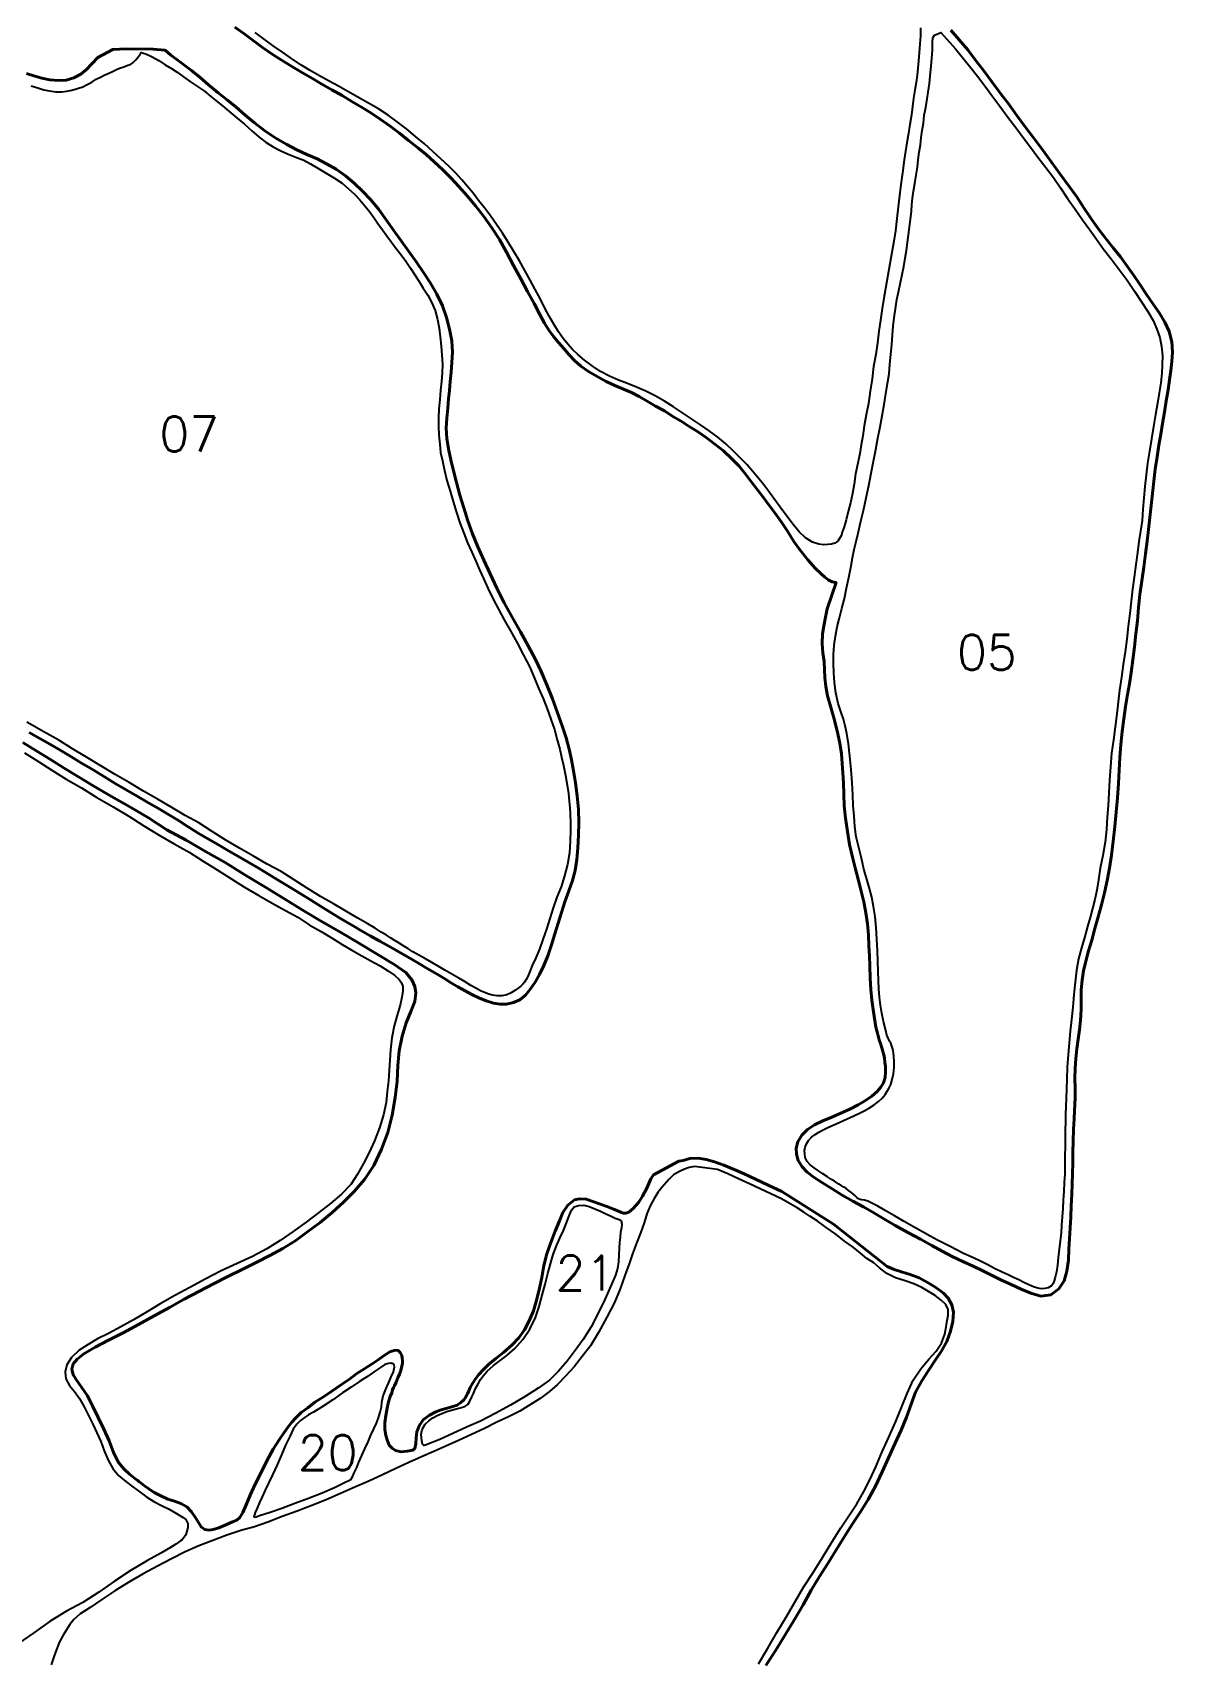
# Model space of a CAD drawing. Header units: inches. Extents: x 752207 to 755177, y 7820271 to 7822371.
# Drawn here: x 752970 to 753395, y 7820913 to 7821520 of the extents above; entities that cross this region are included whole.
import ezdxf

# ---------------------------------------------------------------- set-up
doc = ezdxf.new("R2010")
doc.units = ezdxf.units.IN
doc.header["$MEASUREMENT"] = 0
doc.layers.add('0114001078', color=1, linetype='Continuous', lineweight=40)
for name, color, linetype in [('0114001078005', 5, 'Continuous'), ('0114001078006', 5, 'Continuous'), ('0114001078007', 5, 'Continuous'), ('0114001078019', 5, 'Continuous'), ('0114001078020', 5, 'Continuous'), ('0114001078021', 5, 'Continuous'), ('0114001078022', 5, 'Continuous'), ('TEXTO', 7, 'Continuous')]:
    doc.layers.add(name, color=color, linetype=linetype)
doc.styles.add('SIMPLEX', font='simplex', dxfattribs={"height": 0.2})

msp = doc.modelspace()

# ---------------------------------------------------------------- linework, layer by layer
at = {"layer": '0114001078'}
for points in [[(753045.11, 7821522.51), (753048.45, 7821520.03), (753051.96, 7821517.42), (753055.5, 7821514.84), (753059.09, 7821512.32), (753062.81, 7821509.95), (753066.62, 7821507.65), (753070.44, 7821505.41), (753074.1, 7821503.3), (753077.67, 7821501.17), (753081.39, 7821499.07), (753085.16, 7821496.93), (753088.83, 7821494.7), (753092.39, 7821492.53), (753095.86, 7821490.39), (753099.44, 7821488.11), (753103.12, 7821485.52), (753106.62, 7821482.8), (753109.99, 7821480.16), (753113.39, 7821477.51), (753116.57, 7821474.86), (753119.59, 7821472.14), (753122.67, 7821469.29), (753125.72, 7821466.2), (753128.81, 7821462.95), (753131.87, 7821459.45), (753134.94, 7821455.68), (753138.07, 7821451.69), (753141.05, 7821447.5), (753143.92, 7821443.14), (753146.55, 7821438.4), (753149.13, 7821433.37), (753151.85, 7821428.4), (753154.44, 7821423.67), (753156.86, 7821419.22), (753159, 7821415.14), (753160.75, 7821411.84), (753162.31, 7821409.29), (753164.05, 7821406.91), (753165.98, 7821404.63), (753167.94, 7821402.41), (753169.85, 7821400.18), (753171.91, 7821397.96), (753174.34, 7821395.78), (753177.21, 7821393.78), (753180.44, 7821391.91), (753183.74, 7821390.13), (753187.04, 7821388.6), (753190.18, 7821387.24), (753193.19, 7821385.94), (753196.14, 7821384.42), (753199.06, 7821382.7), (753202.18, 7821380.9), (753205.5, 7821379.07), (753208.67, 7821377.06), (753211.72, 7821375.23), (753214.73, 7821373.3), (753217.89, 7821371.35), (753221.15, 7821369.17), (753224.29, 7821366.68), (753227.51, 7821364.15), (753230.52, 7821361.37), (753233.4, 7821358.4), (753235.9, 7821355.36), (753238.11, 7821352.41), (753240.24, 7821349.64), (753242.36, 7821346.93), (753244.41, 7821344.09), (753246.7, 7821341.01), (753249.22, 7821337.48), (753251.67, 7821333.84), (753253.82, 7821330.34), (753256.17, 7821327.03), (753259.08, 7821323.44), (753261.75, 7821320.38), (753263.98, 7821318.22), (753265.36, 7821316.97), (753266.62, 7821316.01), (753268.12, 7821315.27), (753269.6, 7821314.98), (753266.26, 7821305.21), (753265.82, 7821302.66), (753265.2, 7821299.43), (753264.58, 7821295.81), (753264.46, 7821292.2), (753264.68, 7821288.68), (753265.11, 7821285.43), (753265.21, 7821282.39), (753265.43, 7821279.37), (753265.81, 7821276.13), (753266.44, 7821272.63), (753267.45, 7821268.73), (753268.75, 7821264.39), (753270.05, 7821259.59), (753271.02, 7821254.99), (753271.59, 7821250.99), (753271.91, 7821247.43), (753272.14, 7821243.84), (753272.35, 7821239.98), (753272.5, 7821235.92), (753272.66, 7821231.58), (753273.13, 7821226.91), (753273.81, 7821221.98), (753274.63, 7821217.06), (753275.76, 7821212.33), (753276.86, 7821207.89), (753277.93, 7821203.69), (753278.96, 7821199.67), (753279.91, 7821195.72), (753280.76, 7821191.64), (753281.36, 7821187.43), (753281.72, 7821183.26), (753281.88, 7821179.3), (753282.01, 7821175.58), (753282.14, 7821171.74), (753282.37, 7821167.23), (753282.54, 7821162.9), (753282.91, 7821159), (753283.41, 7821155.45), (753283.94, 7821152.12), (753284.49, 7821148.88), (753285.14, 7821146.12), (753285.7, 7821144.14), (753286.26, 7821142.38), (753286.68, 7821141.15), (753287.05, 7821139.78), (753287.38, 7821138.54), (753287.63, 7821137.31), (753287.83, 7821135.79), (753287.99, 7821134.14), (753288.04, 7821132.09), (753287.88, 7821130.04), (753287.26, 7821128.1), (753286.29, 7821126.42), (753284.92, 7821124.83), (753282.97, 7821123.15), (753280.6, 7821121.46), (753277.83, 7821119.89), (753274.71, 7821118.28), (753271.32, 7821116.74), (753267.95, 7821115.29), (753264.65, 7821113.88), (753261.53, 7821112.33), (753258.87, 7821110.62), (753256.77, 7821108.52), (753255.28, 7821106.09), (753254.66, 7821103.64), (753254.76, 7821101.39), (753255.47, 7821099.09), (753256.88, 7821096.7), (753258.77, 7821094.7), (753261.39, 7821092.77), (753264.58, 7821090.74), (753268.13, 7821088.45), (753271.92, 7821086.09), (753275.89, 7821083.9), (753279.83, 7821081.7), (753283.67, 7821079.5), (753287.46, 7821077.28), (753291.69, 7821074.8), (753296.36, 7821072.18), (753301.15, 7821069.68), (753305.37, 7821067.32), (753309.14, 7821065.15), (753312.99, 7821063.24), (753316.91, 7821061.34), (753320.74, 7821059.53), (753324.35, 7821057.79), (753327.82, 7821056.07), (753331.3, 7821054.38), (753334.92, 7821052.7), (753338.65, 7821051.01), (753342.28, 7821049.55), (753345.98, 7821048.43), (753349.79, 7821048.93), (753352.79, 7821051.15), (753354.72, 7821054.11), (753355.74, 7821057.75), (753356.32, 7821061.81), (753356.54, 7821065.9), (753356.72, 7821069.92), (753356.95, 7821073.9), (753357.22, 7821077.97), (753357.38, 7821082.15), (753357.56, 7821086.3), (753357.75, 7821090.32), (753357.85, 7821094.15), (753357.96, 7821097.97), (753357.99, 7821102.03), (753358.1, 7821106.35), (753358.22, 7821110.7), (753358.43, 7821114.58), (753358.56, 7821117.68), (753358.71, 7821119.95), (753358.83, 7821122.57), (753358.79, 7821126.06), (753358.77, 7821129.7), (753358.83, 7821133.45), (753359.08, 7821137.15), (753359.48, 7821140.79), (753359.93, 7821144.36), (753360.44, 7821147.91), (753360.87, 7821151.54), (753361.12, 7821155.3), (753361.07, 7821159.11), (753361.09, 7821162.85), (753361.43, 7821166.38), (753361.97, 7821169.86), (753362.81, 7821173.48), (753363.86, 7821177.33), (753365.03, 7821181.43), (753366.2, 7821185.73), (753367.38, 7821190.11), (753368.63, 7821194.53), (753369.82, 7821199), (753370.75, 7821203.61), (753371.64, 7821208.29), (753372.43, 7821213.17), (753373.07, 7821218.38), (753373.62, 7821223.78), (753374.19, 7821229.14), (753374.69, 7821234.5), (753375.02, 7821239.84), (753375.22, 7821244.88), (753375.47, 7821249.67), (753375.89, 7821254.47), (753376.42, 7821259.31), (753377.07, 7821264.09), (753377.66, 7821268.71), (753378.37, 7821273.09), (753379.08, 7821277.19), (753379.73, 7821281.43), (753380.32, 7821286.12), (753380.94, 7821290.99), (753381.51, 7821295.82), (753382.06, 7821300.68), (753382.53, 7821305.61), (753383.03, 7821310.53), (753383.78, 7821315.61), (753384.47, 7821320.76), (753385.11, 7821325.7), (753385.68, 7821330.38), (753386.28, 7821334.85), (753386.72, 7821339.23), (753387.17, 7821343.7), (753387.68, 7821348.23), (753388.22, 7821352.8), (753388.76, 7821357.35), (753389.41, 7821361.89), (753390.12, 7821366.24), (753390.78, 7821370.35), (753391.48, 7821374.41), (753392.16, 7821378.6), (753392.86, 7821382.82), (753393.52, 7821386.92), (753394.11, 7821390.73), (753394.54, 7821394.21), (753394.91, 7821397.54), (753395.16, 7821401.02), (753394.96, 7821404.84), (753393.97, 7821408.71), (753392.38, 7821412.23), (753390.32, 7821415.58), (753387.91, 7821419.02), (753385.42, 7821422.63), (753383.08, 7821426.19), (753380.72, 7821429.73), (753378.32, 7821433.21), (753375.74, 7821436.64), (753373.07, 7821440.07), (753370.18, 7821443.65), (753367.29, 7821447.36), (753364.66, 7821451.09), (753362.11, 7821455.01), (753359.41, 7821459.09), (753356.4, 7821463.25), (753353.24, 7821467.57), (753350.01, 7821472.01), (753346.72, 7821476.51), (753343.38, 7821480.95), (753340.13, 7821485.28), (753337.05, 7821489.51), (753334.06, 7821493.63), (753331.01, 7821497.69), (753327.86, 7821501.9), (753324.72, 7821506.11), (753321.7, 7821510.16), (753318.74, 7821513.98), (753315.58, 7821517.75), (753312.38, 7821521.38)], [(752968.32, 7821259.01), (752972.3, 7821256.72), (752976.28, 7821254.53), (752980.16, 7821252.25), (752983.95, 7821249.96), (752987.96, 7821247.52), (752992.26, 7821244.96), (752996.45, 7821242.37), (753000.52, 7821239.89), (753004.61, 7821237.51), (753008.67, 7821235.14), (753012.66, 7821232.83), (753016.59, 7821230.59), (753020.4, 7821228.33), (753024.11, 7821226.06), (753027.78, 7821223.74), (753031.51, 7821221.4), (753035.27, 7821219.13), (753039.04, 7821216.93), (753042.75, 7821214.73), (753046.54, 7821212.59), (753050.35, 7821210.43), (753054.19, 7821208.12), (753058.05, 7821205.8), (753061.9, 7821203.47), (753065.72, 7821201.14), (753069.56, 7821198.86), (753073.39, 7821196.46), (753077.16, 7821194.08), (753080.72, 7821191.83), (753083.93, 7821189.85), (753086.69, 7821188.23), (753089.28, 7821186.7), (753092.17, 7821185.02), (753095.61, 7821183), (753099.25, 7821181.02), (753102.62, 7821179.13), (753105.48, 7821177.5), (753107.85, 7821176.15), (753110.71, 7821174.5), (753114.08, 7821172.48), (753116.96, 7821170.78), (753118.89, 7821169.65), (753121.24, 7821168.28), (753123.12, 7821167.14), (753125.68, 7821165.61), (753128.43, 7821164), (753131.1, 7821162.49), (753133.64, 7821161.09), (753136.28, 7821159.77), (753139.01, 7821158.71), (753141.65, 7821157.88), (753144.14, 7821157.51), (753146.6, 7821157.52), (753149.23, 7821158.06), (753151.57, 7821159.11), (753153.66, 7821160.83), (753155.48, 7821163.16), (753157.22, 7821165.7), (753158.87, 7821168.6), (753160.47, 7821171.85), (753161.95, 7821175.5), (753163.33, 7821179.58), (753164.65, 7821183.76), (753165.9, 7821187.72), (753167.04, 7821191.65), (753168.32, 7821195.72), (753169.79, 7821199.86), (753171.18, 7821203.72), (753172.2, 7821207.44), (753172.86, 7821211.45), (753173.21, 7821215.91), (753173.4, 7821220.59), (753173.52, 7821225.33), (753173.38, 7821230.23), (753172.97, 7821235.26), (753172.34, 7821240.13), (753171.54, 7821244.62), (753170.78, 7821248.69), (753169.95, 7821252.72), (753168.83, 7821256.94), (753167.38, 7821261.47), (753165.65, 7821266.33), (753163.7, 7821271.52), (753161.62, 7821276.71), (753159.45, 7821281.69), (753157.27, 7821286.46), (753154.7, 7821291.36), (753151.73, 7821296.59), (753148.69, 7821301.98), (753145.71, 7821307.4), (753142.95, 7821312.82), (753140.44, 7821318.17), (753138.1, 7821323.33), (753135.83, 7821328.26), (753133.82, 7821333.12), (753132.11, 7821338.01), (753130.57, 7821342.88), (753129.15, 7821347.67), (753127.88, 7821352.29), (753126.74, 7821356.66), (753125.75, 7821360.83), (753124.91, 7821364.9), (753124.26, 7821368.79), (753124.06, 7821372.64), (753124.23, 7821376.4), (753124.62, 7821380.14), (753124.96, 7821383.62), (753125.24, 7821386.78), (753125.54, 7821390.03), (753125.88, 7821393.54), (753126.19, 7821397.17), (753126.4, 7821401.05), (753126.09, 7821405.25), (753125.33, 7821409.67), (753124.18, 7821414.05), (753122.64, 7821418.38), (753120.55, 7821422.66), (753118.16, 7821426.85), (753115.57, 7821430.79), (753112.94, 7821434.7), (753110.07, 7821438.63), (753107.18, 7821442.68), (753104.34, 7821446.66), (753101.65, 7821450.52), (753098.88, 7821454.32), (753095.92, 7821457.91), (753092.85, 7821461.18), (753089.71, 7821464.14), (753086.41, 7821466.91), (753082.96, 7821469.37), (753079.39, 7821471.41), (753075.82, 7821473.22), (753072.07, 7821474.87), (753068.32, 7821476.62), (753064.5, 7821478.57), (753060.47, 7821480.96), (753056.4, 7821483.69), (753052.51, 7821486.72), (753048.87, 7821489.73), (753045.58, 7821492.55), (753042.39, 7821495.19), (753038.9, 7821497.97), (753035.35, 7821500.95), (753032.15, 7821503.66), (753028.96, 7821506.23), (753025.95, 7821508.53), (753023.46, 7821510.39), (753021.25, 7821512.05), (753019.1, 7821513.83), (753014.57, 7821514.26), (753004.52, 7821514.32), (752999.65, 7821514.13), (752993.98, 7821511.1), (752991.81, 7821508.76), (752989.74, 7821506.64), (752987.65, 7821504.91), (752985.08, 7821503.57), (752982.23, 7821502.68), (752979.23, 7821502.47), (752976.1, 7821502.76), (752973.07, 7821503.39), (752970.16, 7821504.25), (752967.34, 7821505.2)], [(752966, 7821255.18), (752971.2, 7821251.96), (752976.35, 7821248.84), (752981.47, 7821245.64), (752986.76, 7821242.36), (752992.55, 7821238.88), (752999.05, 7821235.08), (753006, 7821231.19), (753012.97, 7821227.09), (753019.7, 7821222.54), (753026.93, 7821218.72), (753034.23, 7821214.56), (753041.57, 7821210.36), (753048.92, 7821205.81), (753056.3, 7821201.3), (753063.49, 7821196.94), (753070.26, 7821192.67), (753077.12, 7821188.64), (753084.32, 7821184.45), (753091.64, 7821180.15), (753098.87, 7821175.82), (753104.89, 7821172.13), (753108.96, 7821169.32), (753111.2, 7821166.59), (753112.31, 7821164.07), (753112.73, 7821161.76), (753112.35, 7821158.48), (753110.86, 7821154.68), (753109.11, 7821150.46), (753107.58, 7821145.52), (753106.5, 7821140.08), (753106.05, 7821134.54), (753105.69, 7821128.75), (753104.99, 7821122.54), (753103.9, 7821116.05), (753102.25, 7821109.55), (753099.94, 7821103.24), (753097, 7821097.18), (753093.51, 7821091.96), (753089.73, 7821087.47), (753085.66, 7821083.5), (753081.45, 7821079.64), (753077.02, 7821075.91), (753072.45, 7821072.5), (753067.89, 7821069.19), (753063.12, 7821066.23), (753058.22, 7821063.52), (753053.08, 7821060.96), (753047.82, 7821058.38), (753042.5, 7821055.78), (753037.18, 7821053.01), (753031.74, 7821050.11), (753026.21, 7821047.21), (753020.69, 7821044.17), (753015.03, 7821041.01), (753009.22, 7821037.8), (753003.43, 7821034.72), (752998, 7821031.9), (752993.03, 7821029.29), (752988.74, 7821026.89), (752986.23, 7821024.89), (752984.75, 7821023.06), (752984.31, 7821021.09), (752984.74, 7821019.05), (752986.1, 7821016.86), (752987.88, 7821014.33), (752990.14, 7821011.09), (752992.11, 7821007.18), (752994.1, 7821003), (752996.29, 7820998.66), (752998.24, 7820994.28), (752999.82, 7820989.93), (753001.65, 7820986.25), (753003.81, 7820983.71), (753005.84, 7820981.84), (753007.71, 7820980.41), (753008.69, 7820979.67), (753008.72, 7820979.65), (753008.79, 7820979.6), (753008.87, 7820979.51)], [(753008.87, 7820979.51), (753008.89, 7820979.49), (753009.03, 7820979.4), (753009.46, 7820979.08), (753010.16, 7820978.53), (753011.4, 7820977.54), (753013.04, 7820976.36), (753015.06, 7820975.06), (753017.46, 7820973.75), (753020.08, 7820972.6), (753022.59, 7820971.76), (753024.98, 7820970.89), (753027.17, 7820969.62), (753029.02, 7820967.8), (753030.38, 7820965.84), (753031.52, 7820963.82), (753032.54, 7820962.18), (753033.94, 7820961.25), (753035.52, 7820961), (753037.09, 7820961.22), (753039.16, 7820961.88), (753041.75, 7820962.99), (753044.27, 7820964.02), (753045.91, 7820964.71), (753046.97, 7820965.71), (753048.07, 7820967.62), (753049.32, 7820970.4), (753050.87, 7820974.03), (753052.77, 7820978.15), (753054.8, 7820982.28), (753057.1, 7820986.82), (753059.48, 7820991.18), (753061.69, 7820994.76), (753063.53, 7820997.42), (753065.01, 7820999.54), (753066.36, 7821001.32), (753067.96, 7821002.94), (753069.96, 7821004.87), (753072.38, 7821006.68), (753075.03, 7821008.73), (753078.24, 7821010.83), (753081.72, 7821013.15), (753084.93, 7821015.38), (753087.92, 7821017.36), (753090.7, 7821019.45), (753093.69, 7821021.39), (753096.42, 7821023.07), (753098.59, 7821024.58), (753100.53, 7821025.91), (753103.02, 7821027.54), (753104.97, 7821028.18), (753106.06, 7821028.13), (753106.81, 7821027.31), (753107.43, 7821026.16), (753107.67, 7821025.35), (753107.76, 7821024.18), (753107.71, 7821023.39), (753107.47, 7821022.21), (753107.08, 7821020.67), (753106.65, 7821019.29), (753106.03, 7821017.84), (753105.32, 7821016.26), (753104.69, 7821014.85), (753104.41, 7821014.24), (753104.39, 7821014.2), (753104.05, 7821013.42), (753103.72, 7821012.27), (753103.07, 7821010.84), (753102.45, 7821008.91), (753101.99, 7821006.48), (753101.54, 7821003.81), (753101.15, 7821001.04), (753101.09, 7820998.62), (753101.46, 7820996.3), (753102.1, 7820994.37), (753102.79, 7820992.75), (753103.84, 7820991.56), (753105.14, 7820990.77), (753107.2, 7820990.24), (753109.51, 7820990.42), (753111.6, 7820990.79), (753112.31, 7820991.49), (753112.72, 7820993.25), (753112.82, 7820995.45), (753113.13, 7820997.68), (753114.11, 7821000.14), (753115.6, 7821002.27), (753117.81, 7821003.94), (753120.13, 7821005.22), (753122.21, 7821005.9), (753124.43, 7821006.59), (753126.47, 7821007.16), (753128.18, 7821007.7), (753129.54, 7821008.61), (753130.42, 7821009.37), (753130.76, 7821009.81), (753131.11, 7821010.29), (753131.3, 7821010.63), (753131.5, 7821010.98), (753131.57, 7821011.11), (753131.72, 7821011.49), (753132.01, 7821011.87), (753132.49, 7821013.02), (753133.04, 7821014.25), (753133.89, 7821015.77), (753134.96, 7821017.51), (753136.1, 7821018.96), (753137.81, 7821020.9), (753139.94, 7821022.93), (753142.61, 7821025.09), (753145.46, 7821027.37), (753148.6, 7821030.05), (753151.22, 7821032.86), (753153.24, 7821035.83), (753154.97, 7821039.16), (753156.62, 7821042.94), (753157.86, 7821047.2), (753158.87, 7821051.4), (753159.75, 7821055.37), (753160.53, 7821059.87), (753161.62, 7821064.24), (753163.09, 7821068.44), (753164.69, 7821072.63), (753166.3, 7821076.55), (753167.59, 7821079.62), (753169.5, 7821082.43), (753171.98, 7821084.42), (753173.8, 7821084.78), (753176.36, 7821084.61), (753178.84, 7821083.74), (753181.33, 7821082.83), (753184.06, 7821081.91), (753186.91, 7821080.79), (753189.51, 7821079.66), (753190.15, 7821079.4), (753191.13, 7821079.42), (753192.18, 7821079.77), (753193.84, 7821081.12), (753196.01, 7821083.53), (753197.36, 7821085.76), (753198.93, 7821088.76), (753200.44, 7821092.16), (753201.44, 7821093.68), (753210.92, 7821098.8), (753212.56, 7821099.1), (753215.04, 7821099.79), (753218.1, 7821099.88), (753221.1, 7821099.42), (753224.19, 7821098.61), (753227.67, 7821097.32), (753231.49, 7821095.73), (753235.22, 7821094.02), (753239.5, 7821092.15), (753244.19, 7821089.82), (753249.31, 7821087.53), (753268.65, 7821075.28), (753272.12, 7821072.56), (753288.67, 7821059.48), (753291.33, 7821058.38), (753294, 7821057.45), (753297.21, 7821056.51), (753300.63, 7821055.22), (753304.03, 7821053.33), (753306.85, 7821051.64), (753308.25, 7821050.67), (753309.69, 7821049.5), (753311.46, 7821047.69), (753312.77, 7821045.17), (753313.46, 7821042.36), (753313.17, 7821038.93), (753312.37, 7821035.35), (753310.92, 7821031.45), (753308.78, 7821027.72), (753306.52, 7821024.28), (753304.04, 7821020.6), (753301.63, 7821016.69), (753299.3, 7821012.49), (753297.58, 7821007.99), (753295.9, 7821003.22), (753293.86, 7820998.29), (753291.52, 7820993.19), (753289.17, 7820987.94), (753286.78, 7820982.7), (753284.28, 7820977.45), (753281.6, 7820972.44), (753278.68, 7820967.87), (753275.75, 7820963.39), (753272.78, 7820958.62), (753269.54, 7820953.37), (753266.48, 7820948.53), (753263.42, 7820943.65), (753260.35, 7820938.49), (753257.3, 7820933.13), (753254.13, 7820927.54), (753250.62, 7820921.89), (753247.06, 7820916.14), (753243.41, 7820910.39)]]:
    msp.add_lwpolyline(points, dxfattribs=at)
at = {"layer": '0114001078005'}
msp.add_lwpolyline([(753303.12, 7821492.49), (753304.51, 7821501.43), (753304.77, 7821504.15), (753305.25, 7821509.24), (753305.54, 7821513.83), (753305.56, 7821515.44), (753305.62, 7821516.86), (753305.75, 7821518.45), (753306.3, 7821519.52), (753308.67, 7821520.41), (753314.19, 7821514.33), (753316.79, 7821511.16), (753319.54, 7821507.79), (753322.38, 7821504.12), (753325.09, 7821500.55), (753327.75, 7821496.91), (753330.68, 7821492.98), (753333.77, 7821488.84), (753336.72, 7821484.95), (753339.48, 7821481.25), (753342.15, 7821477.6), (753344.97, 7821473.86), (753347.85, 7821470), (753350.72, 7821466.26), (753353.32, 7821462.45), (753356.04, 7821458.43), (753358.81, 7821454.46), (753361.53, 7821450.49), (753364.31, 7821446.76), (753366.82, 7821443.23), (753369.37, 7821439.54), (753372.28, 7821435.88), (753375.26, 7821431.98), (753378.21, 7821427.98), (753381.05, 7821423.86), (753383.61, 7821419.89), (753385.93, 7821416.2), (753387.96, 7821412.86), (753389.38, 7821409.59), (753390.45, 7821406.49), (753391.14, 7821403.21), (753391.43, 7821399.69), (753391.39, 7821396.31), (753391.19, 7821393.19), (753390.78, 7821389.64), (753390.25, 7821385.84), (753389.64, 7821381.95), (753388.89, 7821377.74), (753388.06, 7821373.28), (753387.3, 7821368.68), (753386.59, 7821364.04), (753385.89, 7821359.6), (753385.38, 7821355.2), (753384.9, 7821350.91), (753384.47, 7821346.65), (753384.13, 7821342.36), (753383.81, 7821338.21), (753383.24, 7821334.15), (753382.61, 7821330.25), (753382.08, 7821326.17), (753381.55, 7821321.69), (753380.91, 7821317.01), (753380.3, 7821312.49), (753379.76, 7821308.04), (753379.2, 7821303.38), (753378.64, 7821298.64), (753378.1, 7821293.88), (753377.49, 7821289.1), (753376.82, 7821284.4), (753376.14, 7821279.61), (753375.42, 7821274.83), (753374.88, 7821270.44), (753374.41, 7821265.94), (753373.79, 7821261.09), (753373.1, 7821256.2), (753372.41, 7821251.23), (753372.02, 7821246.16), (753371.7, 7821241.2), (753371.41, 7821236.37), (753371.14, 7821231.69), (753370.8, 7821227.3), (753370.53, 7821222.76), (753370.1, 7821217.97), (753369.21, 7821213.06), (753368.15, 7821208.28), (753367.53, 7821203.96), (753366.94, 7821200.1), (753366.16, 7821196.53), (753365.37, 7821193.19), (753364.47, 7821189.88), (753363.47, 7821186.51), (753362.43, 7821182.72), (753361.25, 7821178.56), (753360.1, 7821174.37), (753359.4, 7821170.14), (753358.8, 7821165.69), (753358.37, 7821161.1), (753357.96, 7821156.39), (753357.48, 7821151.79), (753357.02, 7821147.43), (753356.57, 7821142.96), (753356.2, 7821138.6), (753355.84, 7821133.99), (753355.74, 7821129.47), (753355.6, 7821125.71), (753355.49, 7821122.38), (753355.37, 7821119.3), (753355.27, 7821116.26), (753355.19, 7821113.39), (753355.09, 7821110.51), (753355.08, 7821107.5), (753355.08, 7821104.24), (753355.01, 7821100.81), (753354.99, 7821097.31), (753354.93, 7821093.96), (753354.72, 7821090.85), (753354.57, 7821087.54), (753354.43, 7821084.26), (753354.19, 7821081.15), (753353.96, 7821078.05), (753353.75, 7821074.94), (753353.58, 7821072.02), (753353.27, 7821069.07), (753352.85, 7821065.98), (753352.56, 7821062.85), (753352.29, 7821059.9), (753351.89, 7821057.42), (753351.37, 7821055.46), (753351, 7821054.16), (753350.63, 7821053.15), (753349.99, 7821052.25), (753348.81, 7821051.55), (753347.53, 7821051.19), (753346.33, 7821051.16), (753344.92, 7821051.38), (753343.32, 7821051.86), (753341.58, 7821052.63), (753339.74, 7821053.54), (753337.81, 7821054.44), (753335.84, 7821055.34), (753333.88, 7821056.31), (753331.63, 7821057.37), (753328.93, 7821058.6), (753326.04, 7821060.16), (753323, 7821061.69), (753320.04, 7821063.06), (753317.2, 7821064.34), (753314.54, 7821065.66), (753312.18, 7821066.9), (753309.89, 7821068.02), (753307.45, 7821069.29), (753304.77, 7821070.76), (753301.82, 7821072.42), (753298.49, 7821074.33), (753295.03, 7821076.29), (753291.38, 7821078.35), (753287.95, 7821080.33), (753285.18, 7821082.01), (753282.98, 7821083.18), (753281.39, 7821083.88), (753280.25, 7821084.29), (753279.24, 7821084.4), (753278.54, 7821084.49), (753277.91, 7821084.8), (753277.29, 7821085.24), (753276.49, 7821086.06), (753275.47, 7821087.01), (753274.29, 7821087.91), (753273.21, 7821088.69), (753272.23, 7821089.19), (753271.44, 7821089.71), (753270.64, 7821090.24), (753268.98, 7821091.3), (753267.9, 7821091.92), (753266.43, 7821092.97), (753264.7, 7821094.1), (753262.98, 7821095.22), (753261.39, 7821096.33), (753259.98, 7821097.42), (753258.74, 7821098.7), (753258.11, 7821100.13), (753257.89, 7821101.47), (753257.81, 7821102.81), (753258.04, 7821103.99), (753258.51, 7821105.27), (753259.33, 7821106.58), (753260.45, 7821107.75), (753261.73, 7821108.76), (753263.18, 7821109.68), (753264.8, 7821110.55), (753266.57, 7821111.38), (753268.49, 7821112.22), (753270.53, 7821113.16), (753272.6, 7821114.13), (753274.61, 7821115.02), (753276.48, 7821115.88), (753278.29, 7821116.71), (753280.14, 7821117.63), (753282.03, 7821118.71), (753283.83, 7821119.9), (753285.39, 7821121.14), (753286.75, 7821122.37), (753287.88, 7821123.7), (753288.7, 7821125.02), (753289.31, 7821125.96), (753289.99, 7821127.45), (753290.56, 7821129.27), (753291.05, 7821131.48), (753291.3, 7821133.75), (753291.31, 7821136), (753291.21, 7821137.9), (753291.01, 7821139.13), (753290.88, 7821140.13), (753290.69, 7821141.02), (753290.01, 7821142.85), (753289.58, 7821143.65), (753289.45, 7821143.99), (753289.05, 7821144.82), (753288.6, 7821145.89), (753288.13, 7821147.63), (753287.3, 7821150.93), (753286.65, 7821154.12), (753286.15, 7821157.11), (753285.85, 7821160.13), (753285.58, 7821163.23), (753285.42, 7821166.36), (753285.35, 7821169.77), (753285.18, 7821173.55), (753285.04, 7821177.48), (753284.82, 7821181.72), (753284.55, 7821186.06), (753284.15, 7821190.18), (753283.59, 7821193.97), (753282.95, 7821197.45), (753282.08, 7821200.72), (753281.05, 7821204.13), (753280, 7821207.95), (753279.03, 7821211.97), (753278.08, 7821216.01), (753277.14, 7821219.93), (753276.65, 7821223.82), (753276.36, 7821227.67), (753276.01, 7821231.64), (753275.84, 7821235.64), (753275.61, 7821240.12), (753275.18, 7821245.18), (753274.72, 7821250.14), (753274.27, 7821254.73), (753273.65, 7821258.57), (753273.03, 7821261.49), (753272.32, 7821263.94), (753271.44, 7821266.41), (753270.33, 7821269.81), (753269.47, 7821273.78), (753269, 7821277.58), (753268.73, 7821281.21), (753268.64, 7821284.68), (753268.61, 7821288.09), (753268.88, 7821291.55), (753269.35, 7821294.99), (753270, 7821298.4), (753270.83, 7821301.83), (753271.74, 7821305.34), (753272.68, 7821309.02), (753273.52, 7821312.91), (753274.31, 7821316.81), (753275.04, 7821320.59), (753275.73, 7821324.19), (753276.4, 7821327.36), (753277.05, 7821330.34), (753277.81, 7821333.46), (753278.75, 7821337.36), (753279.89, 7821341.87), (753280.83, 7821346.56), (753281.78, 7821351.22), (753282.73, 7821355.83), (753283.61, 7821360.33), (753284.45, 7821364.68), (753285.23, 7821368.91), (753286.06, 7821373.09), (753286.79, 7821377.29), (753287.52, 7821381.43), (753288.19, 7821385.5), (753288.84, 7821389.35), (753289.37, 7821392.96), (753289.71, 7821396.5), (753290.08, 7821400.19), (753290.44, 7821403.92), (753290.64, 7821407.49), (753290.89, 7821410.8), (753291.28, 7821413.84), (753291.75, 7821417.18), (753292.29, 7821420.76), (753293, 7821424.1), (753293.66, 7821427.06), (753294.23, 7821430.03), (753294.84, 7821433.08), (753295.35, 7821436.11), (753295.87, 7821439.07), (753296.3, 7821441.97), (753296.68, 7821444.84), (753297.06, 7821447.75), (753297.43, 7821450.77), (753297.7, 7821453.64), (753297.88, 7821456.18), (753298.12, 7821458.62), (753298.54, 7821461.24), (753299.02, 7821464.11), (753299.49, 7821467.2), (753299.95, 7821470.14), (753300.3, 7821472.87), (753300.67, 7821475.71), (753301.08, 7821478.53), (753301.4, 7821481.28), (753301.76, 7821483.91), (753302.17, 7821486.65), (753302.53, 7821489.56)], close=True, dxfattribs=at)
at = {"layer": '0114001078006'}
msp.add_lwpolyline([(753301.16, 7821522.22), (753301.06, 7821519.27), (753300.87, 7821516.2), (753300.58, 7821512.98), (753300.37, 7821509.9), (753300.15, 7821507.18), (753299.87, 7821504.47), (753299.43, 7821501.73), (753298.98, 7821498.89), (753298.49, 7821495.93), (753298.07, 7821492.85), (753297.71, 7821489.66), (753297.17, 7821486.13), (753296.53, 7821482.14), (753295.81, 7821477.74), (753295.04, 7821472.91), (753294.41, 7821468.07), (753293.77, 7821463.71), (753293.24, 7821459.59), (753292.74, 7821455.37), (753292.29, 7821450.95), (753291.82, 7821446.39), (753291.08, 7821441.7), (753290.17, 7821436.88), (753289.23, 7821431.94), (753288.4, 7821426.9), (753287.56, 7821422), (753286.81, 7821417.31), (753286.21, 7821412.95), (753285.56, 7821408.84), (753285, 7821404.58), (753284.4, 7821400.17), (753283.62, 7821395.71), (753283.03, 7821391.08), (753282.32, 7821386.41), (753281.71, 7821381.87), (753280.82, 7821377.58), (753280.11, 7821373.49), (753279.52, 7821369.81), (753278.97, 7821366.47), (753278.46, 7821363.18), (753277.69, 7821359.56), (753276.89, 7821355.61), (753276.31, 7821351.75), (753275.67, 7821348.19), (753274.97, 7821344.8), (753274.14, 7821341.54), (753273.4, 7821338.46), (753272.59, 7821335.82), (753271.89, 7821333.83), (753271.44, 7821332.47), (753270.89, 7821331.38), (753270.19, 7821330.42), (753269.15, 7821329.71), (753267.94, 7821329.33), (753266.54, 7821329.14), (753265.02, 7821329.07), (753263.14, 7821329.34), (753260.77, 7821330.11), (753258.18, 7821331.64), (753255.82, 7821333.86), (753253.54, 7821336.68), (753251.19, 7821339.81), (753248.72, 7821343.12), (753246.38, 7821346.36), (753244.15, 7821349.45), (753242.09, 7821352.09), (753240.21, 7821354.32), (753238.36, 7821356.63), (753236.25, 7821359.07), (753233.81, 7821361.62), (753231.23, 7821364.24), (753228.4, 7821366.77), (753225.39, 7821369.24), (753222.23, 7821371.62), (753218.97, 7821373.87), (753215.63, 7821376.09), (753212.24, 7821378.35), (753208.87, 7821380.58), (753205.49, 7821382.68), (753202.08, 7821384.68), (753198.55, 7821386.41), (753195.1, 7821387.95), (753191.7, 7821389.32), (753188.35, 7821390.61), (753184.97, 7821392.07), (753181.67, 7821393.83), (753178.57, 7821395.88), (753175.68, 7821398), (753173.22, 7821400.11), (753171.16, 7821402.09), (753169.43, 7821404.02), (753167.72, 7821406.19), (753165.93, 7821408.67), (753164.17, 7821411.45), (753162.51, 7821414.53), (753160.79, 7821417.74), (753159.08, 7821421.05), (753157.22, 7821424.4), (753155.35, 7821427.89), (753153.4, 7821431.49), (753151.35, 7821435.1), (753149.26, 7821438.63), (753147.19, 7821442.08), (753145.03, 7821445.44), (753142.84, 7821448.75), (753140.6, 7821451.93), (753138.34, 7821454.95), (753136.12, 7821457.75), (753134.06, 7821460.4), (753132.05, 7821462.92), (753129.93, 7821465.39), (753127.6, 7821467.87), (753124.97, 7821470.52), (753122.1, 7821473.24), (753119.03, 7821476.03), (753115.89, 7821478.85), (753112.63, 7821481.61), (753109.22, 7821484.43), (753105.77, 7821487.13), (753102.33, 7821489.63), (753098.79, 7821491.9), (753095.01, 7821494.11), (753091.09, 7821496.29), (753087.38, 7821498.39), (753083.84, 7821500.38), (753080.33, 7821502.32), (753076.8, 7821504.29), (753073.26, 7821506.32), (753069.74, 7821508.42), (753066.32, 7821510.74), (753062.88, 7821513.09), (753059.47, 7821515.49), (753056.09, 7821517.97), (753052.75, 7821520.49)], dxfattribs=at)
at = {"layer": '0114001078007'}
msp.add_lwpolyline([(752969.15, 7821500.58), (752971.57, 7821499.73), (752973.81, 7821499.07), (752975.96, 7821498.62), (752978.3, 7821498.3), (752980.53, 7821498.25), (752982.43, 7821498.53), (752984.35, 7821498.9), (752986.35, 7821499.54), (752988.34, 7821500.18), (752990.05, 7821501), (752991.73, 7821501.96), (752993.4, 7821503.04), (752994.94, 7821503.81), (752996.34, 7821504.48), (752997.84, 7821505.17), (752999.41, 7821505.91), (753000.75, 7821506.53), (753002.1, 7821507.11), (753003.72, 7821507.69), (753005.23, 7821508.22), (753006.17, 7821508.54), (753006.65, 7821508.83), (753007.09, 7821509.17), (753008.17, 7821510.2), (753009.16, 7821511.51), (753009.91, 7821512.55), (753010.23, 7821512.98), (753011.95, 7821512.5), (753014.23, 7821511.35), (753016.73, 7821509.94), (753019.12, 7821508.44), (753021.45, 7821507.03), (753023.61, 7821505.65), (753025.98, 7821503.9), (753028.61, 7821502.04), (753031.24, 7821500.27), (753033.76, 7821498.5), (753036.22, 7821496.54), (753038.68, 7821494.53), (753041.22, 7821492.47), (753043.7, 7821490.41), (753046.03, 7821488.4), (753048.72, 7821486.22), (753051.5, 7821483.73), (753054.17, 7821481.39), (753056.87, 7821479.38), (753059.42, 7821477.77), (753062.04, 7821476.36), (753064.84, 7821475.08), (753067.9, 7821473.86), (753070.86, 7821472.73), (753073.41, 7821471.39), (753076.11, 7821469.74), (753079.21, 7821467.88), (753082.33, 7821466.07), (753085.15, 7821464.18), (753087.53, 7821462.08), (753089.82, 7821460.02), (753091.83, 7821457.89), (753093.64, 7821455.74), (753095.46, 7821453.59), (753097.01, 7821451.37), (753098.55, 7821449.05), (753100.21, 7821446.69), (753101.93, 7821444.44), (753103.65, 7821442.13), (753105.43, 7821439.75), (753107.23, 7821437.4), (753109.02, 7821435.04), (753110.75, 7821432.46), (753112.36, 7821429.99), (753113.9, 7821427.47), (753115.5, 7821424.9), (753117.21, 7821422.31), (753118.58, 7821419.71), (753119.88, 7821416.59), (753120.83, 7821413.29), (753121.46, 7821410.03), (753121.81, 7821406.76), (753122.11, 7821403.27), (753122.38, 7821399.88), (753122.62, 7821396.59), (753122.57, 7821393.29), (753122.31, 7821390.07), (753121.97, 7821386.83), (753121.61, 7821383.34), (753121.31, 7821379.81), (753121.15, 7821376.48), (753121.17, 7821373.3), (753121.33, 7821370), (753121.63, 7821366.69), (753121.98, 7821363.56), (753122.63, 7821360.39), (753123.37, 7821356.88), (753124.33, 7821353.08), (753125.47, 7821349.17), (753126.65, 7821345.2), (753127.88, 7821341.18), (753129.15, 7821337.26), (753130.58, 7821333.4), (753132.03, 7821329.76), (753133.57, 7821326.29), (753135.06, 7821322.95), (753136.52, 7821319.73), (753137.95, 7821316.48), (753139.55, 7821312.91), (753141.44, 7821308.99), (753143.53, 7821305.03), (753145.72, 7821301.1), (753148.06, 7821296.9), (753150.52, 7821292.4), (753152.94, 7821287.79), (753155.09, 7821283.62), (753156.92, 7821279.53), (753158.54, 7821275.52), (753160.2, 7821271.61), (753161.74, 7821267.76), (753163.11, 7821263.9), (753164.43, 7821260.02), (753165.53, 7821256.25), (753166.41, 7821252.76), (753167.13, 7821249.78), (753167.87, 7821246.67), (753168.57, 7821242.86), (753169.24, 7821239.3), (753169.7, 7821236.19), (753169.99, 7821233.35), (753170.19, 7821230.79), (753170.29, 7821228.77), (753170.36, 7821227.38), (753170.42, 7821226.32), (753170.45, 7821224.83), (753170.49, 7821222.48), (753170.33, 7821218.52), (753170.06, 7821214.02), (753169.33, 7821209.62), (753168.21, 7821205.37), (753166.92, 7821201.32), (753165.38, 7821197.4), (753163.97, 7821193.45), (753162.71, 7821189.49), (753161.51, 7821185.52), (753160.18, 7821181.65), (753158.88, 7821178.03), (753157.47, 7821174.75), (753156.2, 7821171.89), (753155.28, 7821169.61), (753154.55, 7821167.86), (753153.93, 7821166.64), (753153.33, 7821165.69), (753152.7, 7821164.99), (753151.86, 7821164.21), (753150.89, 7821163.45), (753149.61, 7821162.58), (753148.29, 7821161.73), (753146.65, 7821160.96), (753144.86, 7821160.55), (753143.04, 7821160.55), (753141.35, 7821160.77), (753139.91, 7821161.19), (753138.37, 7821161.8), (753136.89, 7821162.5), (753135.15, 7821163.39), (753133.3, 7821164.45), (753131.09, 7821165.79), (753128.77, 7821167.19), (753126.14, 7821168.72), (753123.5, 7821170.2), (753121.04, 7821171.63), (753118.73, 7821173.01), (753116.29, 7821174.4), (753113.87, 7821175.73), (753111.64, 7821177.04), (753109.67, 7821178.26), (753107.8, 7821179.42), (753106.1, 7821180.45), (753104.58, 7821181.41), (753103.27, 7821182.23), (753101.73, 7821183.19), (753099.83, 7821184.38), (753097.58, 7821185.8), (753094.78, 7821187.45), (753091.07, 7821189.57), (753086.79, 7821192.06), (753082.18, 7821194.78), (753077.06, 7821197.7), (753072.2, 7821200.79), (753067.35, 7821203.89), (753062.43, 7821207), (753057.22, 7821209.75), (753052.06, 7821212.79), (753046.86, 7821215.78), (753041.73, 7821218.75), (753036.67, 7821221.92), (753031.68, 7821225.18), (753026.64, 7821227.96), (753021.65, 7821230.89), (753016.46, 7821233.97), (753011.1, 7821237.06), (753005.68, 7821240.26), (753000.42, 7821243.32), (752995.17, 7821246.56), (752989.73, 7821249.74), (752984.48, 7821252.83), (752979.38, 7821256.07), (752973.82, 7821259.23), (752967.51, 7821262.78)], dxfattribs=at)
at = {"layer": '0114001078019', "elevation": 625.24}
msp.add_lwpolyline([(752966.63, 7821251.37), (752971.62, 7821248.21), (752976.78, 7821244.84), (752982.19, 7821241.52), (752987.92, 7821238.23), (752993.68, 7821234.71), (752999.66, 7821231.2), (753005.52, 7821227.66), (753011.13, 7821224.04), (753016.85, 7821220.55), (753022.53, 7821217.4), (753028.03, 7821214.2), (753033.37, 7821210.94), (753038.51, 7821207.64), (753043.6, 7821204.38), (753048.81, 7821201.16), (753054.05, 7821198.06), (753059.13, 7821195.18), (753064, 7821192.51), (753068.6, 7821189.95), (753072.89, 7821187.16), (753077.32, 7821184.57), (753081.49, 7821182.17), (753085.21, 7821179.81), (753088.84, 7821177.58), (753092.54, 7821175.54), (753095.93, 7821173.66), (753099.35, 7821171.79), (753102.46, 7821169.84), (753104.81, 7821168.21), (753106.5, 7821166.72), (753107.3, 7821165.45), (753107.83, 7821164.02), (753107.86, 7821162.21), (753107.54, 7821160.04), (753106.8, 7821157.03), (753105.8, 7821153.41), (753104.67, 7821149.32), (753103.7, 7821144.83), (753103.25, 7821140.42), (753103.03, 7821136.54), (753102.74, 7821132.81), (753102.45, 7821128.82), (753102.05, 7821124.82), (753101.63, 7821120.71), (753100.63, 7821116.14), (753099.14, 7821111.32), (753097.3, 7821106.44), (753095.33, 7821102.03), (753093.23, 7821097.92), (753090.89, 7821094.01), (753088.49, 7821090.14), (753084.97, 7821086.46), (753080.9, 7821083.04), (753076.54, 7821079.63), (753071.72, 7821076.04), (753066.86, 7821072.5), (753062.07, 7821069.15), (753057.06, 7821066.03), (753051.75, 7821063.19), (753046.07, 7821060.63), (753040.02, 7821057.84), (753034.1, 7821054.78), (753028.33, 7821051.67), (753022.69, 7821048.63), (753017.28, 7821045.47), (753012.12, 7821042.42), (753007.28, 7821039.6), (753002.58, 7821036.95), (752998, 7821034.48), (752993.83, 7821032.39), (752990.4, 7821030.34), (752986.97, 7821028.16), (752984.22, 7821025.47), (752982.42, 7821022.77), (752981.74, 7821020.06), (752982.09, 7821017.54), (752983.43, 7821015.06), (752985.32, 7821012.77), (752987.12, 7821010.11), (752988.84, 7821007.09), (752990.47, 7821003.85), (752992.09, 7821000.62), (752993.67, 7820997.37), (752995.11, 7820994.09), (752996.4, 7820990.56), (752997.89, 7820987.08), (752999.55, 7820984), (753001.68, 7820981.41), (753004.41, 7820979.13), (753007.1, 7820977.15), (753009.83, 7820975.14), (753012.35, 7820973.34), (753014.88, 7820971.68), (753017.71, 7820970.21), (753020.62, 7820968.8), (753023.38, 7820967.25), (753025.86, 7820965.66), (753026.82, 7820964.9), (753027.6, 7820963.46), (753027.57, 7820962), (753026.89, 7820959.2), (753025.52, 7820957.38), (753024.82, 7820956.93), (753023.16, 7820955.72), (753021.15, 7820954.49), (753017.57, 7820952.42), (753012.56, 7820949.58), (753006.5, 7820946.01), (753000.23, 7820941.97), (752994.35, 7820937.78), (752988.42, 7820933.98), (752982.28, 7820930.66), (752976.14, 7820926.98), (752970.14, 7820922.67), (752964.16, 7820918.56)], dxfattribs=at)
at = {"layer": '0114001078020'}
msp.add_lwpolyline([(753088.42, 7820979.95), (753089.02, 7820980.92), (753089.67, 7820982.4), (753090.66, 7820984.38), (753091.48, 7820986.4), (753092.5, 7820988.84), (753093.7, 7820991.4), (753094.87, 7820993.96), (753095.95, 7820996.47), (753097.04, 7820998.87), (753098, 7821000.97), (753098.8, 7821002.87), (753099.44, 7821005.07), (753099.87, 7821007.02), (753100.04, 7821008.72), (753100.51, 7821011.17), (753101.57, 7821013.63), (753102.5, 7821015.86), (753103.55, 7821018.19), (753104.39, 7821020.14), (753104.8, 7821022.03), (753104.46, 7821022.95), (753104.33, 7821023.07), (753103.92, 7821023.25), (753103.76, 7821023.28), (753103.92, 7821023.24), (753103.46, 7821023.29), (753102.5, 7821023.26), (753101.08, 7821022.86), (753099.55, 7821021.74), (753097.31, 7821020.19), (753094.65, 7821018.41), (753091.69, 7821016.53), (753088.57, 7821014.39), (753085.39, 7821012.28), (753081.76, 7821009.7), (753077.74, 7821007.01), (753074.51, 7821005.06), (753072.66, 7821004.04), (753071.06, 7821002.96), (753069.69, 7821001.98), (753068.33, 7821000.58), (753066.95, 7820998.69), (753065.63, 7820995.96), (753064.11, 7820992.74), (753062.56, 7820989.11), (753060.9, 7820985.37), (753059.19, 7820981.64), (753057.67, 7820978.56), (753056.48, 7820975.9), (753055.34, 7820973.44), (753054.37, 7820971.29), (753053.47, 7820969.16), (753052.78, 7820967.59), (753052.42, 7820966.63), (753052.26, 7820966.13), (753052.42, 7820965.76), (753053.07, 7820965.9), (753054.33, 7820966.38), (753058.28, 7820967.64), (753062.69, 7820969.2), (753067.49, 7820971.01), (753072.59, 7820972.91), (753077.73, 7820974.89), (753082.3, 7820976.9), (753085.8, 7820978.61)], close=True, dxfattribs=at)
at = {"layer": '0114001078021'}
msp.add_lwpolyline([(753116.61, 7820992.83), (753115.8, 7820992.6), (753115.22, 7820993.05), (753114.98, 7820994.28), (753114.79, 7820995.58), (753114.75, 7820996.64), (753114.89, 7820998.11), (753115.41, 7820999.37), (753116.2, 7821000.57), (753117.58, 7821001.86), (753119.06, 7821002.94), (753120.65, 7821003.81), (753122.38, 7821004.56), (753124.24, 7821005.31), (753126.39, 7821005.97), (753128.73, 7821006.53), (753130.97, 7821007.22), (753132.17, 7821007.92), (753132.79, 7821008.96), (753133.61, 7821010.83), (753134.24, 7821012.07), (753134.7, 7821013.22), (753135.11, 7821014.08), (753135.98, 7821015.62), (753136.8, 7821017.23), (753137.88, 7821018.67), (753139.4, 7821020.42), (753141.67, 7821022.52), (753144.15, 7821024.37), (753146.67, 7821026.23), (753149.71, 7821028.89), (753152.68, 7821032.2), (753155.32, 7821036.11), (753157.33, 7821040.35), (753158.8, 7821044.51), (753159.93, 7821048.74), (753160.99, 7821052.92), (753161.98, 7821056.89), (753162.95, 7821060.52), (753164.04, 7821063.95), (753165.21, 7821067.14), (753166.41, 7821070.1), (753167.78, 7821072.96), (753168.94, 7821075.81), (753169.97, 7821078.42), (753170.82, 7821080.52), (753171.82, 7821081.74), (753173.45, 7821082.27), (753175.48, 7821082.33), (753177.39, 7821081.89), (753179.56, 7821081.01), (753181.59, 7821080.09), (753183.68, 7821079.11), (753185.58, 7821078.24), (753187.18, 7821077.57), (753188.56, 7821077), (753189.32, 7821076.7), (753189.64, 7821075.32), (753189.44, 7821073.92), (753189.14, 7821072.34), (753189, 7821070.47), (753188.77, 7821068.42), (753188.63, 7821066.26), (753188.49, 7821063.8), (753188.34, 7821061.25), (753188.02, 7821058.68), (753187.3, 7821056.2), (753185.61, 7821052.44), (753183.21, 7821047.15), (753180.74, 7821042.03), (753178.12, 7821036.95), (753175.19, 7821032.19), (753172.21, 7821028.02), (753169.15, 7821024.08), (753165.97, 7821020.31), (753162.65, 7821017.03), (753158.33, 7821014.03), (753153.54, 7821010.9), (753148.04, 7821007.72), (753142.32, 7821004.5), (753136.85, 7821001.73), (753131.61, 7820999.48), (753126.54, 7820997.13), (753121.62, 7820994.82)], close=True, dxfattribs=at)
at = {"layer": '0114001078022'}
msp.add_lwpolyline([(753240.68, 7820911.08), (753244.11, 7820916.86), (753247.46, 7820922.69), (753250.91, 7820928.44), (753254.17, 7820934.01), (753257.49, 7820939.66), (753261.06, 7820945.11), (753264.55, 7820950.76), (753268.04, 7820956.46), (753271.43, 7820961.82), (753274.63, 7820966.68), (753277.36, 7820970.82), (753279.83, 7820975.12), (753282.23, 7820979.77), (753284.45, 7820984.57), (753286.73, 7820989.94), (753289.29, 7820995.68), (753291.76, 7821001.27), (753294.02, 7821006.79), (753296.1, 7821012.08), (753298.43, 7821016.97), (753301.24, 7821021.18), (753304.16, 7821024.85), (753306.92, 7821027.82), (753308.93, 7821030.78), (753310.16, 7821034.17), (753310.69, 7821036.87), (753311.1, 7821039.25), (753311.41, 7821041.31), (753311.45, 7821043.44), (753310.58, 7821045.25), (753308.81, 7821046.94), (753306.55, 7821048.57), (753304.06, 7821050.15), (753301.61, 7821051.56), (753298.61, 7821053.03), (753295.35, 7821054.16), (753291.74, 7821055.22), (753288.52, 7821056.85), (753285.75, 7821058.98), (753283.65, 7821060.84), (753281.02, 7821062.51), (753278.67, 7821064.45), (753276.02, 7821066.73), (753272.79, 7821068.98), (753269.45, 7821071.48), (753265.84, 7821074.01), (753262.49, 7821076.48), (753259.75, 7821078.32), (753257.51, 7821079.78), (753255.09, 7821081.32), (753249.2, 7821084.78), (753245.25, 7821086.63), (753241.25, 7821088.51), (753237.28, 7821090.29), (753233.21, 7821092.24), (753229.18, 7821094.07), (753225.29, 7821095.69), (753216.76, 7821096.88), (753214.74, 7821096.46), (753212.96, 7821095.81), (753211.13, 7821094.92), (753208.87, 7821093.68), (753207.21, 7821091.96), (753204.49, 7821088.98), (753203.08, 7821087.07), (753201.57, 7821084.57), (753200.22, 7821082.11), (753198.94, 7821079.2), (753197.89, 7821075.83), (753196.7, 7821072.26), (753195.13, 7821068.12), (753193.65, 7821064.22), (753192.34, 7821060.5), (753190.78, 7821056.07), (753189.05, 7821051.1), (753186.82, 7821045.98), (753184.06, 7821040.48), (753180.91, 7821034.85), (753177.88, 7821029.85), (753174.85, 7821025.78), (753171.82, 7821021.99), (753168.56, 7821018.52), (753165.62, 7821015.39), (753162.55, 7821012.79), (753159.16, 7821010.19), (753151.56, 7821005.43), (753147.25, 7821003.3), (753142.95, 7821001.25), (753138.31, 7820999), (753133.47, 7820996.66), (753128.62, 7820994.43), (753123.92, 7820992.34), (753119.42, 7820990.35), (753114.85, 7820988.4), (753110.08, 7820986.29), (753105.3, 7820983.99), (753100.29, 7820981.61), (753095.16, 7820979.24), (753089.88, 7820977), (753084.59, 7820974.66), (753079.28, 7820972.32), (753073.88, 7820970.15), (753068.38, 7820968.06), (753062.77, 7820966.02), (753057.44, 7820963.97), (753052.46, 7820962.25), (753047.38, 7820960.8), (753042.12, 7820959.09), (753036.9, 7820957.05), (753031.66, 7820955.15), (753026.63, 7820952.81), (753021.54, 7820950.24), (753016.31, 7820947.57), (753010.98, 7820944.66), (753005.57, 7820941.59), (753000.34, 7820938.32), (752995.53, 7820935.04), (752991.13, 7820932.01), (752987.46, 7820929.65), (752985.03, 7820927.64), (752983.52, 7820925.73), (752982.27, 7820923.74), (752981.02, 7820921.72), (752979.69, 7820919.19), (752978.58, 7820916.36), (752977.62, 7820913.59), (752976.59, 7820910.66)], dxfattribs=at)

# ---------------------------------------------------------------- texts
at = {"layer": 'TEXTO', "linetype": 'Continuous', "style": 'SIMPLEX'}
for s, p in [('07', (753016.98, 7821363.95)), ('05', (753314.74, 7821282.39)), ('21', (753164.87, 7821050.55)), ('20', (753068.66, 7820983.41))]:
    msp.add_text(s, height=13, dxfattribs=at).set_placement(p)

doc.saveas('drawing.dxf')
